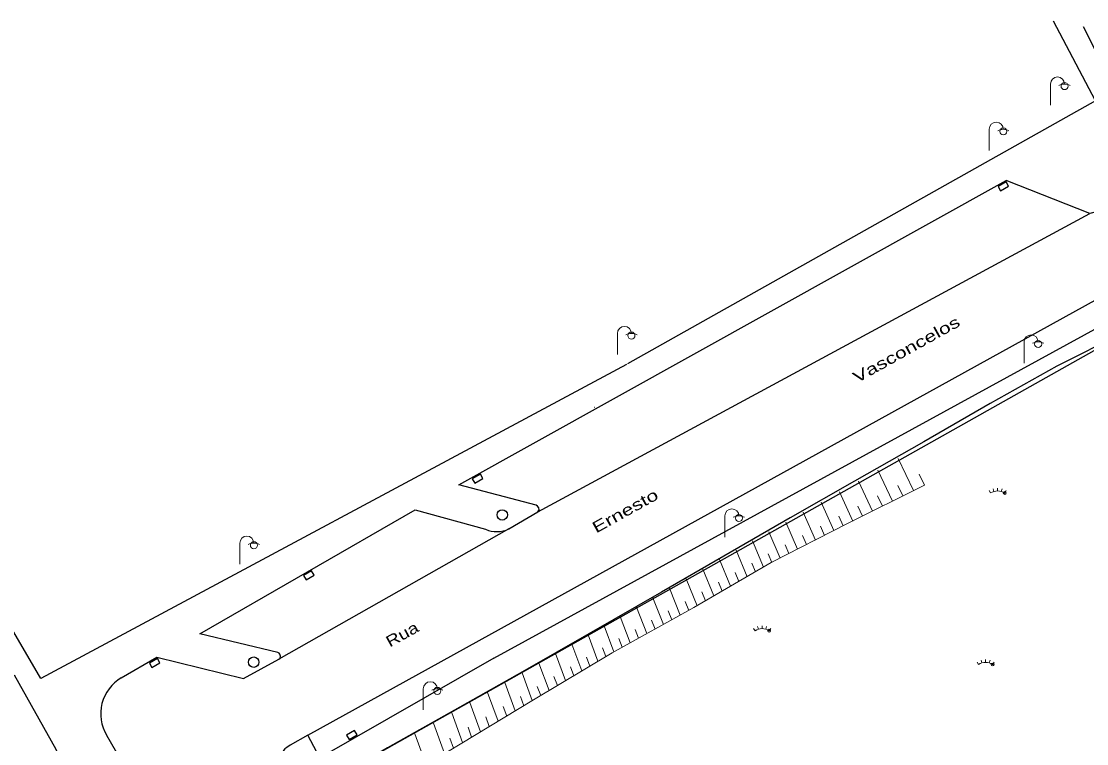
# Model space of a CAD drawing. Extents: x -89052 to -88824, y -100830 to -100594.
# Drawn here: x -88973.6 to -88897.8, y -100645.4 to -100594.1 of the extents above; entities that cross this region are included whole.
import ezdxf
from ezdxf.enums import TextEntityAlignment as Align

# ---------------------------------------------------------------- set-up
doc = ezdxf.new("R2010")
doc.units = 0
doc.header["$LTSCALE"] = 0.4
doc.header["$PDMODE"] = 32
doc.header["$PDSIZE"] = 0.2
for name, color, linetype, lineweight in [('10', 7, 'Continuous', 25), ('11', 7, 'Continuous', 25), ('12', 7, 'Continuous', 13), ('15', 7, 'Continuous', 25), ('20', 7, 'Continuous', 13), ('32', 7, 'Continuous', 13), ('41', 7, 'Continuous', 13)]:
    doc.layers.add(name, color=color, linetype=linetype, lineweight=lineweight)
doc.layers.add('60', color=7, linetype='Continuous')

msp = doc.modelspace()

# ---------------------------------------------------------------- linework, layer by layer
at = {"layer": '10'}
for p, q in [((-88897.208, -100599.714), (-88900.201, -100594.059)), ((-88893.95, -100602.655), (-88898.053, -100594.439)), ((-88897.208, -100599.714), (-88930.488, -100618.407)), ((-88942.491, -100627.003), (-88903.564, -100605.369)), ((-88930.563, -100618.441), (-88972.211, -100640.75)), ((-88932.852, -100621.488), (-88932.839, -100621.481)), ((-88936.991, -100628.449), (-88942.491, -100627.003)), ((-88964.563, -100649.891), (-88967.528, -100644.803))]:
    msp.add_line(p, q, dxfattribs=at)
for points in [[(-88893.95, -100602.655), (-88894.468, -100605.375), (-88894.613, -100605.696), (-88895.026, -100606.225), (-88895.489, -100606.647), (-88895.951, -100606.995), (-88896.324, -100607.259), (-88896.969, -100607.556), (-88897.609, -100607.717), (-88903.564, -100605.369)], [(-88940.008, -100639.325), (-88894.749, -100614.561), (-88895.368, -100612.831)], [(-88951.174, -100675.124), (-88880.374, -100647.951), (-88892.617, -100614.815), (-88959.929, -100652.676)], [(-88955.348, -100638.905), (-88960.894, -100637.577), (-88945.595, -100628.769), (-88940.588, -100630.16)], [(-88938.922, -100630.127), (-88936.861, -100628.917), (-88936.773, -100628.779), (-88936.796, -100628.637), (-88936.883, -100628.51), (-88936.991, -100628.449)], [(-88966.488, -100640.712), (-88963.972, -100639.247), (-88957.795, -100640.77), (-88955.285, -100639.381), (-88955.197, -100639.319), (-88955.162, -100639.169), (-88955.217, -100639.034), (-88955.272, -100638.955), (-88955.348, -100638.905)], [(-88940.008, -100639.325), (-88952.369, -100646.39), (-88953.227, -100644.792), (-88954.474, -100645.508), (-88954.716, -100645.655), (-88954.857, -100645.767), (-88954.948, -100645.879), (-88955.002, -100645.981), (-88955.564, -100647.862), (-88955.659, -100648.091), (-88955.731, -100648.216), (-88955.806, -100648.325), (-88955.937, -100648.452), (-88960.448, -100651.015)]]:
    msp.add_lwpolyline(points, dxfattribs=at)
for centre, radius, start, end in [((-88939.7924, -100628.2552), 2.0642, 247.33019, 294.93933), ((-88964.9921, -100643.27), 2.9633, 120.31921, 211.154)]:
    msp.add_arc(centre, radius, start, end, dxfattribs=at)
at = {"layer": '11'}
msp.add_lwpolyline([(-88974.117, -100640.489), (-88971.146, -100645.786), (-88968.567, -100652.626)], dxfattribs=at)
at = {"layer": '12', "lineweight": 25}
for p, q in [((-88936.861, -100628.917), (-88897.609, -100607.717)), ((-88972.211, -100640.75), (-88991.472, -100607.988)), ((-88953.227, -100644.792), (-88895.368, -100612.831)), ((-88938.922, -100630.127), (-88955.285, -100639.381))]:
    msp.add_line(p, q, dxfattribs=at)
at = {"layer": '12'}
for p, q in [((-88910.148, -100627.401), (-88911.241, -100625.122)), ((-88911.639, -100628.149), (-88912.68, -100625.946)), ((-88909.378, -100627.015), (-88909.752, -100626.24)), ((-88913.08, -100628.87), (-88914.075, -100626.734)), ((-88910.901, -100627.779), (-88911.256, -100627.034)), ((-88914.473, -100629.569), (-88915.423, -100627.496)), ((-88912.365, -100628.513), (-88912.704, -100627.79)), ((-88917.123, -100630.921), (-88917.998, -100628.951)), ((-88915.818, -100630.253), (-88916.729, -100628.234)), ((-88913.782, -100629.223), (-88914.106, -100628.522)), ((-88918.393, -100631.57), (-88919.233, -100629.649)), ((-88915.151, -100629.912), (-88915.461, -100629.231)), ((-88919.629, -100632.203), (-88920.435, -100630.328)), ((-88916.475, -100630.589), (-88916.772, -100629.925)), ((-88920.816, -100632.848), (-88921.604, -100630.989)), ((-88919.016, -100631.889), (-88919.29, -100631.257)), ((-88917.763, -100631.248), (-88918.048, -100630.6)), ((-88921.982, -100633.525), (-88922.771, -100631.649)), ((-88920.235, -100632.513), (-88920.497, -100631.896)), ((-88923.158, -100634.208), (-88923.948, -100632.314)), ((-88921.398, -100633.186), (-88921.66, -100632.564)), ((-88924.344, -100634.896), (-88925.132, -100632.988)), ((-88922.569, -100633.866), (-88922.832, -100633.238)), ((-88925.535, -100635.588), (-88926.32, -100633.669)), ((-88923.75, -100634.552), (-88924.013, -100633.918)), ((-88927.939, -100636.919), (-88928.691, -100635.028)), ((-88926.741, -100636.259), (-88927.511, -100634.352)), ((-88924.939, -100635.242), (-88925.201, -100634.605)), ((-88929.125, -100637.572), (-88929.858, -100635.696)), ((-88926.137, -100635.927), (-88926.397, -100635.289)), ((-88930.298, -100638.218), (-88931.014, -100636.358)), ((-88927.342, -100636.59), (-88927.595, -100635.958)), ((-88931.459, -100638.858), (-88932.157, -100637.013)), ((-88929.713, -100637.896), (-88929.954, -100637.274)), ((-88928.534, -100637.247), (-88928.781, -100636.619)), ((-88932.591, -100639.531), (-88933.293, -100637.664)), ((-88930.88, -100638.539), (-88931.115, -100637.922)), ((-88933.735, -100640.217), (-88934.444, -100638.323)), ((-88932.025, -100639.191), (-88932.258, -100638.574)), ((-88934.895, -100640.912), (-88935.61, -100638.992)), ((-88933.161, -100639.873), (-88933.396, -100639.247)), ((-88936.071, -100641.617), (-88936.793, -100639.669)), ((-88934.313, -100640.563), (-88934.55, -100639.928)), ((-88938.47, -100643.059), (-88939.208, -100641.052)), ((-88937.263, -100642.332), (-88937.992, -100640.356)), ((-88935.481, -100641.264), (-88935.72, -100640.62)), ((-88939.697, -100643.798), (-88940.446, -100641.755)), ((-88936.665, -100641.974), (-88936.906, -100641.32)), ((-88940.946, -100644.549), (-88941.705, -100642.47)), ((-88937.864, -100642.694), (-88938.108, -100642.031)), ((-88942.215, -100645.313), (-88942.986, -100643.197)), ((-88939.081, -100643.427), (-88939.329, -100642.752)), ((-88943.504, -100646.097), (-88944.29, -100643.938)), ((-88940.319, -100644.171), (-88940.57, -100643.485)), ((-88944.818, -100646.898), (-88945.621, -100644.694)), ((-88941.578, -100644.929), (-88941.832, -100644.231)), ((-88942.857, -100645.702), (-88943.116, -100644.991))]:
    msp.add_line(p, q, dxfattribs=at)
msp.add_lwpolyline([(-88909.378, -100627.015), (-88914.89, -100629.778), (-88920.265, -100632.528), (-88925.769, -100635.724), (-88931.583, -100638.926), (-88937.184, -100642.285), (-88942.397, -100645.422), (-88947.86, -100648.752), (-88958.921, -100655.108)], dxfattribs=at)
at = {"layer": '15'}
for centre in [(-88939.4004, -100629.1343), (-88957.0759, -100639.598)]:
    msp.add_circle(centre, 0.37, dxfattribs=at)
at = {"layer": '20'}
for p, q in [((-88904.669, -100627.578), (-88904.779, -100627.411)), ((-88904.433, -100627.467), (-88904.492, -100627.274)), ((-88904.169, -100627.428), (-88904.169, -100627.228)), ((-88903.91, -100627.465), (-88903.853, -100627.275)), ((-88903.669, -100627.578), (-88903.559, -100627.411)), ((-88921.417, -100637.363), (-88921.527, -100637.196)), ((-88921.181, -100637.252), (-88921.24, -100637.059)), ((-88920.917, -100637.213), (-88920.917, -100637.013)), ((-88920.658, -100637.25), (-88920.601, -100637.06)), ((-88920.417, -100637.363), (-88920.307, -100637.196)), ((-88905.289, -100639.652), (-88905.348, -100639.459)), ((-88905.025, -100639.613), (-88905.025, -100639.413)), ((-88904.766, -100639.65), (-88904.709, -100639.46)), ((-88905.525, -100639.763), (-88905.635, -100639.596)), ((-88904.525, -100639.763), (-88904.415, -100639.596))]:
    msp.add_line(p, q, dxfattribs=at)
at = {"layer": '20', "lineweight": 25}
msp.add_lwpolyline([(-88892.625, -100614.871), (-88895.335, -100616.237), (-88899.956, -100618.566), (-88904.692, -100621.228), (-88909.407, -100623.949), (-88914.345, -100626.746), (-88918.914, -100629.336), (-88923.64, -100632.059), (-88928.082, -100634.637), (-88933.235, -100637.585), (-88937.949, -100640.28), (-88942.783, -100643.01), (-88947.551, -100645.686), (-88952.085, -100648.359), (-88956.542, -100650.881), (-88959.836, -100652.751), (-88958.921, -100655.108), (-88957.489, -100658.812), (-88955.442, -100664.099), (-88953.655, -100668.819)], dxfattribs=at)
at = {"layer": '20'}
for centre in [(-88904.1688, -100628.3363), (-88920.9171, -100638.1206), (-88905.0247, -100640.5207)]:
    msp.add_arc(centre, 0.9083, 56.60151, 123.39849, dxfattribs=at)
for p in [(-88903.669, -100627.578), (-88920.417, -100637.363), (-88904.525, -100639.763)]:
    msp.add_point(p, dxfattribs=at)
at = {"layer": '32', "lineweight": 25}
for points in [[(-88903.567, -100605.473), (-88904.138, -100605.805), (-88903.957, -100606.116), (-88903.386, -100605.784)], [(-88940.956, -100626.232), (-88941.527, -100626.565), (-88941.346, -100626.876), (-88940.775, -100626.544)], [(-88952.963, -100633.114), (-88953.534, -100633.446), (-88953.352, -100633.757), (-88952.782, -100633.425)], [(-88963.923, -100639.339), (-88964.493, -100639.671), (-88964.312, -100639.982), (-88963.742, -100639.65)], [(-88949.895, -100644.453), (-88950.465, -100644.785), (-88950.284, -100645.097), (-88949.714, -100644.764)]]:
    msp.add_lwpolyline(points, close=True, dxfattribs=at)
at = {"layer": '41'}
for p, q in [((-88900.412, -100600.015), (-88900.412, -100598.515)), ((-88904.767, -100603.232), (-88904.767, -100601.732)), ((-88931.209, -100617.738), (-88931.209, -100616.238)), ((-88902.288, -100618.341), (-88902.288, -100616.841)), ((-88923.568, -100630.706), (-88923.568, -100629.206)), ((-88958.062, -100632.64), (-88958.062, -100631.14)), ((-88945.013, -100642.99), (-88945.013, -100641.49))]:
    msp.add_line(p, q, dxfattribs=at)
for centre in [(-88899.412, -100598.665), (-88903.767, -100601.882), (-88930.209, -100616.388), (-88901.288, -100616.991), (-88922.568, -100629.356), (-88957.062, -100631.29), (-88944.013, -100641.64)]:
    msp.add_circle(centre, 0.25, dxfattribs=at)
for centre, radius, start, end in [((-88899.912, -100598.515), 0.5, 0, 180), ((-88899.412, -100599.365), 0.85, 61.92751, 118.07249), ((-88904.267, -100601.732), 0.5, 0, 180), ((-88903.767, -100602.582), 0.85, 61.92751, 118.07249), ((-88930.709, -100616.238), 0.5, 0, 180), ((-88930.209, -100617.088), 0.85, 61.92751, 118.07249), ((-88901.788, -100616.841), 0.5, 0, 180), ((-88901.288, -100617.691), 0.85, 61.92751, 118.07249), ((-88923.068, -100629.206), 0.5, 0, 180), ((-88922.568, -100630.056), 0.85, 61.92751, 118.07249), ((-88957.562, -100631.14), 0.5, 0, 180), ((-88957.062, -100631.99), 0.85, 61.92751, 118.07249), ((-88944.513, -100641.49), 0.5, 0, 180), ((-88944.013, -100642.34), 0.85, 61.92751, 118.07249)]:
    msp.add_arc(centre, radius, start, end, dxfattribs=at)

# ---------------------------------------------------------------- texts
at = {"layer": '60'}
for s, width, p in [('Vasconcelos', 1.4, (-88910.4658, -100617.7267)), ('Ernesto', 1.4, (-88930.4643, -100629.205)), ('Rua', 1.25, (-88946.3203, -100637.9692))]:
    msp.add_text(s, height=0.8, rotation=29.064, dxfattribs=dict(at, width=width)).set_placement(p, align=Align.CENTER)

doc.saveas('drawing.dxf')
